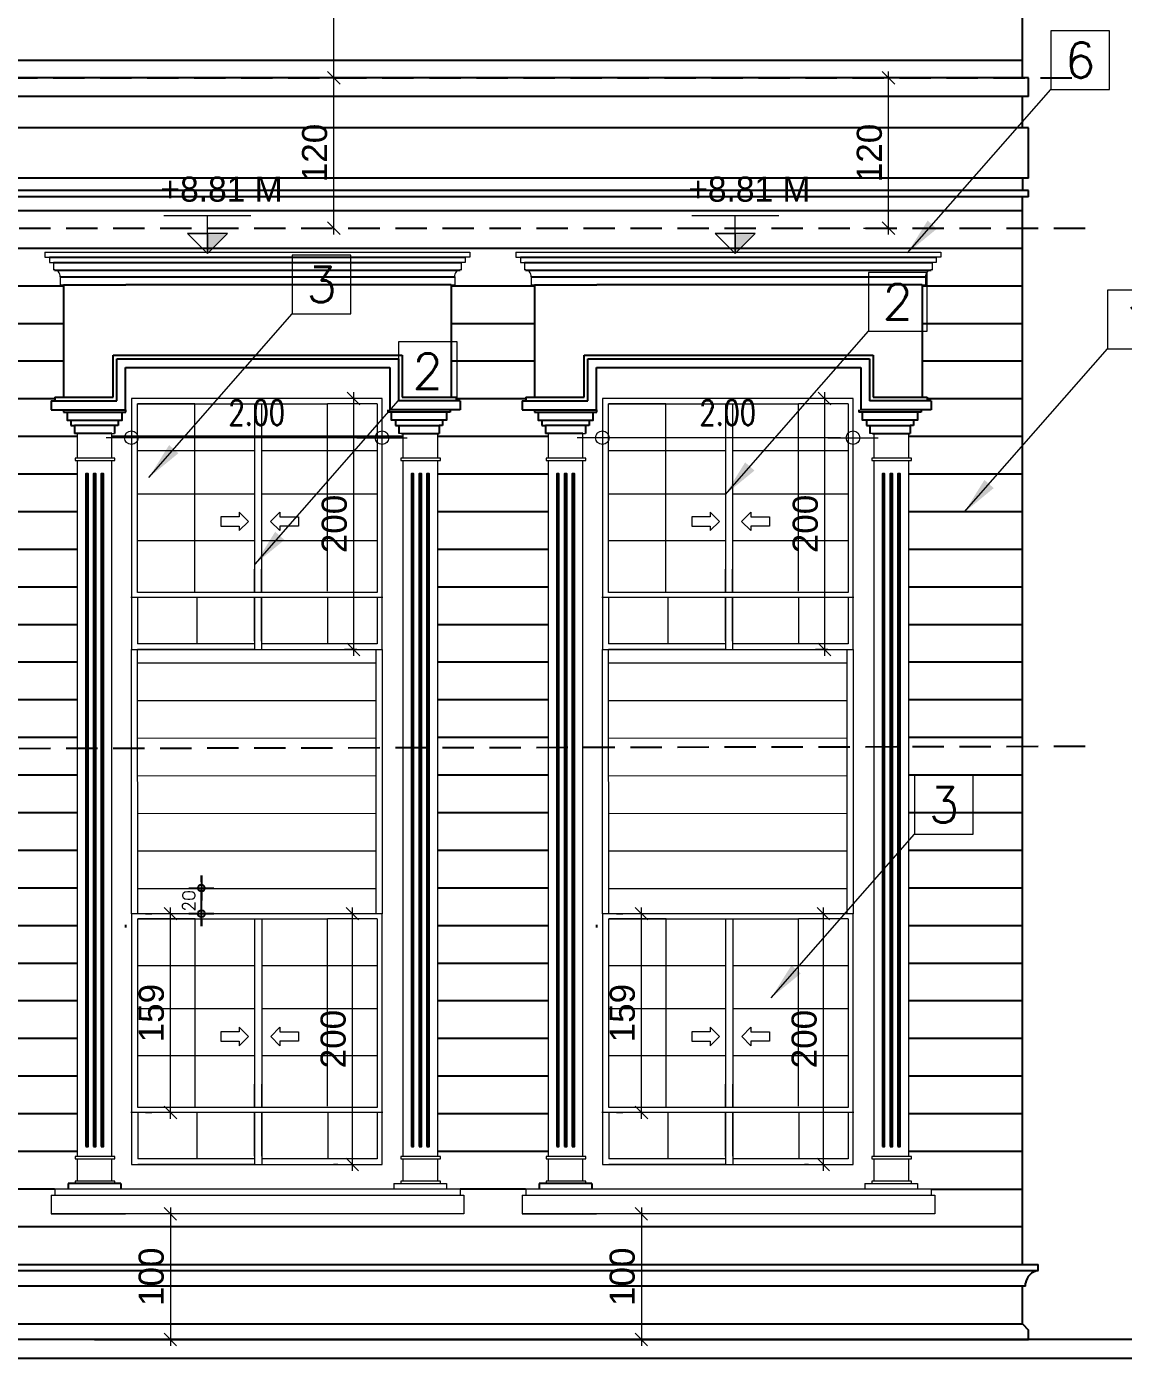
# Model space of a CAD drawing. Header units: millimetres. Extents: x -11627 to -10952, y 10244 to 10588.
# Drawn here: x -11096.63 to -11087.88, y 10409.95 to 10420.56 of the extents above; entities that cross this region are included whole.
import ezdxf
from ezdxf.enums import TextEntityAlignment as Align

# ---------------------------------------------------------------- set-up
doc = ezdxf.new("R2010")
doc.units = ezdxf.units.MM
doc.header["$PDMODE"] = 35
doc.linetypes.add('DOT', pattern=[0.25, 0, -0.25])
doc.linetypes.add('HIDDEN', pattern=[0.375, 0.25, -0.125])
doc.layers.get('0').update_dxf_attribs({"lineweight": 5})
doc.layers.get('DEFPOINTS').update_dxf_attribs({"lineweight": 5})
for name, color, linetype in [('A-ARROW', 1, 'Continuous'), ('A-ELEV 01', 7, 'Continuous'), ('A-ELEV FAR', 8, 'Continuous'), ('A-ELEV MOULDING', 15, 'Continuous'), ('A-ELEV WINDOW', 150, 'Continuous'), ('A-REFLECT UP', 8, 'HIDDEN'), ('A-ROAD', 43, 'Continuous'), ('A-ROOF 01', 36, 'Continuous'), ('elev - cornice', 46, 'Continuous'), ('INSERT TEXT', 1, 'Continuous')]:
    doc.layers.add(name, color=color, linetype=linetype)
for name, color, linetype, lineweight in [('A-GEN DIMS INTERNAL', 86, 'Continuous', 5), ('A-LEVEL TAG', 23, 'Continuous', 9), ('DIM IN', 191, 'Continuous', 5), ('ELEV-BLUE', 32, 'Continuous', 9), ('Notes', 32, 'Continuous', 5)]:
    doc.layers.add(name, color=color, linetype=linetype, lineweight=lineweight)
doc.styles.add('EUROROMAN', font='eur_____.pfb', dxfattribs={"width": 0.8, "height": 0.2})
doc.styles.add('Finish-Square', font='ROMANS.shx', dxfattribs={"height": 0.2})
doc.styles.add('GROUND FLOOR XREF - option 3$0$STYLE1', font='arial.ttf', dxfattribs={"height": 0.2})
doc.styles.add('SIMPLEX', font='romans.shx', dxfattribs={"width": 0.75})
doc.styles.add('T20-50', font='ROMANS.SHX', dxfattribs={"height": 0.1})
doc.dimstyles.new('D100', dxfattribs={"dimtxt": 0.2, "dimasz": 0.1, "dimexe": 0.18, "dimexo": 0.0625, "dimgap": 0.1, "dimtad": 1, "dimzin": 0, "dimdsep": 46, "dimtxsty": 'SIMPLEX', "dimblk": 'DOT1', "dimcen": 0.1, "dimse1": 1, "dimse2": 1, "dimclrd": 256, "dimclre": 256, "dimclrt": 256, "dimadec": 0, "dimazin": 0, "dimtfac": 5, "dimtix": 1, "dimtmove": 2, "dimatfit": 3, "dimfxl": 1, "dimtolj": 1, "dimtzin": 0, "dimlwd": -1, "dimlwe": -1, "dimarcsym": 0})
doc.dimstyles.new('D50', dxfattribs={"dimtxt": 0.1, "dimasz": 0.05, "dimexe": 0, "dimexo": 0, "dimgap": 0.05, "dimtad": 1, "dimdec": 0, "dimlfac": 100, "dimzin": 0, "dimdsep": 46, "dimtxsty": 'T20-50', "dimblk": 'DOT1', "dimcen": 0.05, "dimse1": 1, "dimse2": 1, "dimclrd": 256, "dimclre": 256, "dimclrt": 256, "dimadec": 0, "dimazin": 0, "dimtfac": 10, "dimtdec": 0, "dimtix": 1, "dimtmove": 2, "dimatfit": 3, "dimldrblk": 'DOT', "dimfxl": 1, "dimtolj": 1, "dimtzin": 0, "dimlwd": -1, "dimlwe": -1, "dimarcsym": 0})
doc.dimstyles.new('DIM 100', dxfattribs={"dimtxt": 0.2, "dimasz": 0.1, "dimexe": 0.15, "dimexo": 0.2, "dimgap": 0.05, "dimtad": 1, "dimdec": 0, "dimlfac": 100, "dimzin": 1, "dimdsep": 46, "dimtxsty": 'GROUND FLOOR XREF - option 3$0$STYLE1', "dimblk": 'OBLIQUE', "dimcen": 0.02, "dimdle": 0.05, "dimclrd": 256, "dimclre": 6, "dimclrt": 3, "dimadec": 1, "dimazin": 0, "dimtfac": 0.9, "dimtdec": 0, "dimtix": 1, "dimtofl": 0, "dimtmove": 2, "dimatfit": 3, "dimldrblk": 'ARCHTICK', "dimfxl": 1, "dimtolj": 1, "dimtzin": 12, "dimlwd": -1, "dimlwe": -1, "dimarcsym": 0})

# ---------------------------------------------------------------- blocks, each defined once
blk = doc.blocks.new('_Oblique')
at = {"color": 0, "linetype": 'ByBlock', "lineweight": -2}
blk.add_line((-0.5, -0.5), (0.5, 0.5), dxfattribs=at)
blk = doc.blocks.new('*D37')
at = {"layer": 'A-GEN DIMS INTERNAL', "color": 6, "linetype": 'DOT', "transparency": 16777216}
for p, q in [((-11094.381, 10420.156), (-11094.331, 10420.156)), ((-11094.381, 10418.956), (-11094.331, 10418.956))]:
    blk.add_line(p, q, dxfattribs=at)
at = {"layer": 'A-GEN DIMS INTERNAL', "transparency": 16777216}
blk.add_line((-11094.181, 10418.906), (-11094.181, 10420.206), dxfattribs=at)
at = {"layer": 'DEFPOINTS', "color": 0, "transparency": 16777216}
for p in [(-11094.181, 10420.156, 5.562), (-11094.181, 10420.156), (-11094.181, 10418.956, -5.562)]:
    blk.add_point(p, dxfattribs=at)
at = {"layer": 'A-GEN DIMS INTERNAL', "transparency": 16777216, "xscale": 0.1, "yscale": 0.1, "zscale": 0.1}
for p, rotation in [((-11094.181, 10420.156), 90), ((-11094.181, 10418.956), 270)]:
    blk.add_blockref('_Oblique', p, dxfattribs=dict(at, rotation=rotation))
at = {"layer": 'A-GEN DIMS INTERNAL', "color": 3, "transparency": 16777216, "insert": (-11094.333, 10419.556), "char_height": 0.2, "attachment_point": 5, "rotation": 90, "style": 'GROUND FLOOR XREF - option 3$0$STYLE1'}
blk.add_mtext('\\A1;120', dxfattribs=at)
blk = doc.blocks.new('_ArchTick')
at = {"color": 0, "linetype": 'ByBlock', "const_width": 0.15}
blk.add_lwpolyline([(-0.5, -0.5), (0.5, 0.5)], dxfattribs=at)
blk = doc.blocks.new('*D38')
at = {"layer": 'A-GEN DIMS INTERNAL', "transparency": 16777216}
blk.add_line((-11094.181, 10420.106), (-11094.181, 10422.706), dxfattribs=at)
at = {"layer": 'A-GEN DIMS INTERNAL', "color": 6, "linetype": 'DOT', "transparency": 16777216}
for p, q in [((-11094.381, 10422.656), (-11094.331, 10422.656)), ((-11093.981, 10420.156), (-11094.031, 10420.156))]:
    blk.add_line(p, q, dxfattribs=at)
at = {"layer": 'DEFPOINTS', "color": 0, "transparency": 16777216}
for p in [(-11094.181, 10422.656, 5.561), (-11094.181, 10422.656), (-11094.181, 10420.156, 5.562)]:
    blk.add_point(p, dxfattribs=at)
at = {"layer": 'A-GEN DIMS INTERNAL', "transparency": 16777216, "xscale": 0.1, "yscale": 0.1, "zscale": 0.1}
for p, rotation in [((-11094.181, 10422.656), 90), ((-11094.181, 10420.156), 270)]:
    blk.add_blockref('_Oblique', p, dxfattribs=dict(at, rotation=rotation))
at = {"layer": 'A-GEN DIMS INTERNAL', "color": 3, "transparency": 16777216, "insert": (-11094.333, 10421.406), "char_height": 0.2, "attachment_point": 5, "rotation": 90, "style": 'GROUND FLOOR XREF - option 3$0$STYLE1'}
blk.add_mtext('\\A1;250', dxfattribs=at)
blk = doc.blocks.new('*D40')
at = {"layer": 'A-GEN DIMS INTERNAL', "color": 6, "linetype": 'DOT', "transparency": 16777216}
for p, q in [((-11089.957, 10420.156), (-11089.907, 10420.156)), ((-11089.957, 10418.956), (-11089.907, 10418.956))]:
    blk.add_line(p, q, dxfattribs=at)
at = {"layer": 'A-GEN DIMS INTERNAL', "transparency": 16777216}
blk.add_line((-11089.757, 10418.906), (-11089.757, 10420.206), dxfattribs=at)
at = {"layer": 'DEFPOINTS', "color": 0, "transparency": 16777216}
for p in [(-11089.757, 10420.156, 5.562), (-11089.757, 10420.156), (-11089.757, 10418.956, -5.562)]:
    blk.add_point(p, dxfattribs=at)
at = {"layer": 'A-GEN DIMS INTERNAL', "transparency": 16777216, "xscale": 0.1, "yscale": 0.1, "zscale": 0.1}
for p, rotation in [((-11089.757, 10420.156), 90), ((-11089.757, 10418.956), 270)]:
    blk.add_blockref('_Oblique', p, dxfattribs=dict(at, rotation=rotation))
at = {"layer": 'A-GEN DIMS INTERNAL', "color": 3, "transparency": 16777216, "insert": (-11089.909, 10419.556), "char_height": 0.2, "attachment_point": 5, "rotation": 90, "style": 'GROUND FLOOR XREF - option 3$0$STYLE1'}
blk.add_mtext('\\A1;120', dxfattribs=at)
blk = doc.blocks.new('*D1256')
at = {"layer": 'A-GEN DIMS INTERNAL', "transparency": 16777216}
blk.add_line((-11215.965, 10332.428), (-11215.965, 10331.326), dxfattribs=at)
at = {"layer": 'A-GEN DIMS INTERNAL', "color": 6, "linetype": 'DOT', "transparency": 16777216}
for p, q in [((-11213.825, 10332.378), (-11216.115, 10332.378)), ((-11216.064, 10331.376), (-11216.115, 10331.376))]:
    blk.add_line(p, q, dxfattribs=at)
at = {"layer": 'DEFPOINTS', "color": 0, "transparency": 16777216}
for p in [(-11213.625, 10332.378, -0.071), (-11215.965, 10331.376), (-11215.864, 10331.376, 5.562)]:
    blk.add_point(p, dxfattribs=at)
at = {"layer": 'A-GEN DIMS INTERNAL', "transparency": 16777216, "xscale": 0.1, "yscale": 0.1, "zscale": 0.1}
for p, rotation in [((-11215.965, 10332.378), 90), ((-11215.965, 10331.376), 270)]:
    blk.add_blockref('_Oblique', p, dxfattribs=dict(at, rotation=rotation))
at = {"layer": 'A-GEN DIMS INTERNAL', "color": 3, "transparency": 16777216, "insert": (-11216.117, 10331.877), "char_height": 0.2, "attachment_point": 5, "rotation": 90, "style": 'GROUND FLOOR XREF - option 3$0$STYLE1'}
blk.add_mtext('\\A1;100', dxfattribs=at)
blk = doc.blocks.new('DOT1')
at = {"color": 0}
for p, q in [((0, -2), (0, 2)), ((-2, 0), (2, 0))]:
    blk.add_line(p, q, dxfattribs=at)
blk.add_circle((0, 0), 0.54, dxfattribs=at)
blk = doc.blocks.new('*D1252')
at = {"layer": 'DEFPOINTS', "color": 0, "transparency": 16777216}
for p in [(-11216.276, 10338.879, 5.556), (-11214.277, 10338.879, 5.556), (-11216.276, 10338.567)]:
    blk.add_point(p, dxfattribs=at)
at = {"layer": 'DIM IN', "transparency": 16777216}
blk.add_line((-11214.377, 10338.567), (-11216.176, 10338.567), dxfattribs=at)
at = {"layer": 'DIM IN', "transparency": 16777216, "xscale": 0.1, "yscale": 0.1, "zscale": 0.1, "rotation": 180}
blk.add_blockref('DOT1', (-11216.276, 10338.567), dxfattribs=at)
at = {"layer": 'DIM IN', "transparency": 16777216, "xscale": 0.1, "yscale": 0.1, "zscale": 0.1}
blk.add_blockref('DOT1', (-11214.277, 10338.567), dxfattribs=at)
at = {"layer": 'DIM IN', "transparency": 16777216, "insert": (-11215.276, 10338.767), "char_height": 0.2, "attachment_point": 5, "style": 'SIMPLEX'}
blk.add_mtext('\\A1;2.00', dxfattribs=at)
blk = doc.blocks.new('*D1253')
at = {"layer": 'A-GEN DIMS INTERNAL', "color": 6, "linetype": 'DOT', "transparency": 16777216}
for p, q in [((-11214.477, 10338.879), (-11214.655, 10338.879)), ((-11214.477, 10336.879), (-11214.655, 10336.879))]:
    blk.add_line(p, q, dxfattribs=at)
at = {"layer": 'A-GEN DIMS INTERNAL', "transparency": 16777216}
blk.add_line((-11214.505, 10338.929), (-11214.505, 10336.829), dxfattribs=at)
at = {"layer": 'DEFPOINTS', "color": 0, "transparency": 16777216}
for p in [(-11214.277, 10338.879, 5.556), (-11214.505, 10336.879), (-11214.277, 10336.879, 5.556)]:
    blk.add_point(p, dxfattribs=at)
at = {"layer": 'A-GEN DIMS INTERNAL', "transparency": 16777216, "xscale": 0.1, "yscale": 0.1, "zscale": 0.1}
for p, rotation in [((-11214.505, 10338.879), 90), ((-11214.505, 10336.879), 270)]:
    blk.add_blockref('_Oblique', p, dxfattribs=dict(at, rotation=rotation))
at = {"layer": 'A-GEN DIMS INTERNAL', "color": 3, "transparency": 16777216, "insert": (-11214.657, 10337.879), "char_height": 0.2, "attachment_point": 5, "rotation": 90, "style": 'GROUND FLOOR XREF - option 3$0$STYLE1'}
blk.add_mtext('\\A1;200', dxfattribs=at)
blk = doc.blocks.new('*D1254')
at = {"layer": 'A-GEN DIMS INTERNAL', "color": 6, "linetype": 'DOT', "transparency": 16777216}
for p, q in [((-11214.631, 10334.772), (-11214.664, 10334.772)), ((-11214.631, 10332.772), (-11214.664, 10332.772))]:
    blk.add_line(p, q, dxfattribs=at)
at = {"layer": 'A-GEN DIMS INTERNAL', "transparency": 16777216}
blk.add_line((-11214.514, 10332.722), (-11214.514, 10334.822), dxfattribs=at)
at = {"layer": 'DEFPOINTS', "color": 0, "transparency": 16777216}
for p in [(-11214.514, 10334.772), (-11214.431, 10334.772, -0.007), (-11214.431, 10332.772, -0.007)]:
    blk.add_point(p, dxfattribs=at)
at = {"layer": 'A-GEN DIMS INTERNAL', "transparency": 16777216, "xscale": 0.1, "yscale": 0.1, "zscale": 0.1}
for p, rotation in [((-11214.514, 10334.772), 90), ((-11214.514, 10332.772), 270)]:
    blk.add_blockref('_Oblique', p, dxfattribs=dict(at, rotation=rotation))
at = {"layer": 'A-GEN DIMS INTERNAL', "color": 3, "transparency": 16777216, "insert": (-11214.666, 10333.772), "char_height": 0.2, "attachment_point": 5, "rotation": 90, "style": 'GROUND FLOOR XREF - option 3$0$STYLE1'}
blk.add_mtext('\\A1;200', dxfattribs=at)
blk = doc.blocks.new('*D1255')
at = {"layer": 'A-GEN DIMS INTERNAL', "color": 6, "linetype": 'DOT', "transparency": 16777216}
for p, q in [((-11216.164, 10334.772), (-11216.114, 10334.772)), ((-11216.164, 10333.186), (-11216.114, 10333.186))]:
    blk.add_line(p, q, dxfattribs=at)
at = {"layer": 'A-GEN DIMS INTERNAL', "transparency": 16777216}
blk.add_line((-11215.964, 10333.136), (-11215.964, 10334.822), dxfattribs=at)
at = {"layer": 'DEFPOINTS', "color": 0, "transparency": 16777216}
for p in [(-11215.964, 10334.772, -0.007), (-11215.964, 10334.772), (-11215.964, 10333.186, -0.007)]:
    blk.add_point(p, dxfattribs=at)
at = {"layer": 'A-GEN DIMS INTERNAL', "transparency": 16777216, "xscale": 0.1, "yscale": 0.1, "zscale": 0.1}
for p, rotation in [((-11215.964, 10334.772), 90), ((-11215.964, 10333.186), 270)]:
    blk.add_blockref('_Oblique', p, dxfattribs=dict(at, rotation=rotation))
at = {"layer": 'A-GEN DIMS INTERNAL', "color": 3, "transparency": 16777216, "insert": (-11216.116, 10333.979), "char_height": 0.2, "attachment_point": 5, "rotation": 90, "style": 'GROUND FLOOR XREF - option 3$0$STYLE1'}
blk.add_mtext('\\A1;159', dxfattribs=at)
blk = doc.blocks.new('LVL')
for p, q in [((-0.627, 0.301), (0.066, 0.301)), ((-0.28, 0), (-0.28, 0.301)), ((-0.121, 0.159), (-0.44, 0.159)), ((-0.28, 0), (-0.44, 0.159)), ((-0.28, 0), (-0.121, 0.159))]:
    blk.add_line(p, q)
blk.add_lwpolyline([(-0.44, 0.159), (-0.28, 0.159), (-0.28, 0), (-0.44, 0.159)])
blk.add_solid([(-0.121, 0.159), (-0.28, 0.159), (-0.28, 0)])
blk = doc.blocks.new('Finish-Square')
at = {"color": 0}
blk.add_lwpolyline([(-0.15, -0.15), (0.15, -0.15), (0.15, 0.15), (-0.15, 0.15)], close=True, dxfattribs=at)
at = {"color": 0, "style": 'Finish-Square'}
blk.add_attdef('1', text='', height=0.18, dxfattribs=at).set_placement((0, 0), align=Align.MIDDLE_CENTER)
blk = doc.blocks.new('*D1251')
at = {"layer": 'DEFPOINTS', "color": 0, "transparency": 16777216}
for p in [(-11095.237, 10413.695), (-11095.222, 10413.695, 0.006), (-11095.222, 10413.491, -0.001)]:
    blk.add_point(p, dxfattribs=at)
at = {"layer": 'INSERT TEXT', "transparency": 16777216}
for p, q in [((-11095.237, 10413.745), (-11095.237, 10413.795)), ((-11095.237, 10413.491), (-11095.237, 10413.695)), ((-11095.237, 10413.441), (-11095.237, 10413.391))]:
    blk.add_line(p, q, dxfattribs=at)
at = {"layer": 'INSERT TEXT', "transparency": 16777216, "xscale": 0.05, "yscale": 0.05, "zscale": 0.05}
for p, rotation in [((-11095.237, 10413.695), 270), ((-11095.237, 10413.491), 90)]:
    blk.add_blockref('DOT1', p, dxfattribs=dict(at, rotation=rotation))
at = {"layer": 'INSERT TEXT', "transparency": 16777216, "insert": (-11095.337, 10413.593), "char_height": 0.1, "attachment_point": 5, "rotation": 90, "style": 'T20-50'}
blk.add_mtext('\\A1;20', dxfattribs=at)
blk = doc.blocks.new('_Dot')
at = {"color": 0, "lineweight": -2}
blk.add_line((-0.5, 0), (-1, 0), dxfattribs=at)
at = {"color": 0, "const_width": 0.5}
blk.add_lwpolyline([(-0.25, 0, 1), (0.25, 0, 1)], format="xyb", close=True, dxfattribs=at)
blk = doc.blocks.new('STONE')
at = {"layer": 'INSERT TEXT', "color": 9}
for p, q in [((-7.647, 7.5), (-8.479, 7.5)), ((-3.891, 7.5), (-4.554, 7.5)), ((0, 7.5), (-0.798, 7.5)), ((-7.647, 7.2), (-8.479, 7.2)), ((-3.891, 7.2), (-4.554, 7.2)), ((0, 7.2), (-0.798, 7.2)), ((-7.647, 6.9), (-8.479, 6.9)), ((-3.891, 6.9), (-4.554, 6.9)), ((0, 6.9), (-0.798, 6.9)), ((-7.717, 6.6), (-8.479, 6.6)), ((-3.961, 6.6), (-4.516, 6.6)), ((0, 6.6), (-0.76, 6.6)), ((-7.538, 6.3), (-8.479, 6.3)), ((-3.782, 6.3), (-4.663, 6.3)), ((0, 6.3), (-0.907, 6.3)), ((-7.538, 6), (-8.479, 6)), ((-3.782, 6), (-4.663, 6)), ((0, 6), (-0.907, 6)), ((-7.538, 5.7), (-8.479, 5.7)), ((-3.782, 5.7), (-4.663, 5.7)), ((0, 5.7), (-0.907, 5.7)), ((-7.538, 5.4), (-8.479, 5.4)), ((-3.782, 5.4), (-4.663, 5.4)), ((0, 5.4), (-0.907, 5.4)), ((-7.538, 5.1), (-8.479, 5.1)), ((-3.782, 5.1), (-4.663, 5.1)), ((0, 5.1), (-0.907, 5.1)), ((-7.538, 4.8), (-8.479, 4.8)), ((-3.782, 4.8), (-4.663, 4.8)), ((0, 4.8), (-0.907, 4.8)), ((-7.538, 4.5), (-8.479, 4.5)), ((-3.782, 4.5), (-4.663, 4.5)), ((0, 4.5), (-0.907, 4.5)), ((-7.538, 4.2), (-8.479, 4.2)), ((-3.782, 4.2), (-4.663, 4.2)), ((0, 4.2), (-0.907, 4.2)), ((-7.538, 3.9), (-8.479, 3.9)), ((-3.782, 3.9), (-4.663, 3.9)), ((0, 3.9), (-0.907, 3.9)), ((-7.538, 3.6), (-8.479, 3.6)), ((-3.782, 3.6), (-4.663, 3.6)), ((0, 3.6), (-0.907, 3.6)), ((-7.538, 3.3), (-8.479, 3.3)), ((-3.782, 3.3), (-4.663, 3.3)), ((0, 3.3), (-0.907, 3.3)), ((-7.538, 3), (-8.479, 3)), ((-3.782, 3), (-4.663, 3)), ((0, 3), (-0.907, 3)), ((-7.538, 2.7), (-8.479, 2.7)), ((-3.782, 2.7), (-4.663, 2.7)), ((0, 2.7), (-0.907, 2.7)), ((-7.538, 2.4), (-8.479, 2.4)), ((-3.782, 2.4), (-4.663, 2.4)), ((0, 2.4), (-0.907, 2.4)), ((-7.538, 2.1), (-8.479, 2.1)), ((-3.782, 2.1), (-4.663, 2.1)), ((0, 2.1), (-0.907, 2.1)), ((-7.538, 1.8), (-8.479, 1.8)), ((-3.782, 1.8), (-4.663, 1.8)), ((0, 1.8), (-0.907, 1.8)), ((-7.538, 1.5), (-8.479, 1.5)), ((-3.782, 1.5), (-4.663, 1.5)), ((0, 1.5), (-0.907, 1.5)), ((-7.538, 1.2), (-8.479, 1.2)), ((-3.782, 1.2), (-4.663, 1.2)), ((0, 1.2), (-0.907, 1.2)), ((-7.538, 0.9), (-8.479, 0.9)), ((-3.782, 0.9), (-4.663, 0.9)), ((0, 0.9), (-0.907, 0.9)), ((-7.538, 0.6), (-8.479, 0.6)), ((-3.782, 0.6), (-4.663, 0.6)), ((0, 0.6), (-0.907, 0.6)), ((-7.717, 0.3), (-8.479, 0.3)), ((-3.961, 0.3), (-4.484, 0.3)), ((-0.728, 0.3, 0.001), (0, 0.3, 0)), ((0, 0), (-8.479, 0))]:
    blk.add_line(p, q, dxfattribs=at)
blk = doc.blocks.new('3')
at = {"layer": 'INSERT TEXT', "color": 9}
blk.add_line((-11097.009, 10420.296, 0), (-11088.69, 10420.296, 0), dxfattribs=at)
blk = doc.blocks.new('tgtgtgtggg')
at = {"color": 9}
for p, q in [((-11216.225, 10336.772, -0.007), (-11214.327, 10336.773, -0.007)), ((-11216.225, 10336.472, -0.007), (-11214.327, 10336.473, -0.007)), ((-11216.225, 10336.172, -0.007), (-11214.327, 10336.173, -0.007)), ((-11216.225, 10335.872, -0.007), (-11214.326, 10335.873, -0.007)), ((-11216.225, 10335.572, -0.007), (-11214.326, 10335.573, -0.007)), ((-11216.225, 10335.272, -0.007), (-11214.326, 10335.273, -0.007)), ((-11216.225, 10334.972, -0.007), (-11214.326, 10334.973, -0.007))]:
    blk.add_line(p, q, dxfattribs=at)
at = {"layer": 'A-ARROW', "lineweight": 15}
for points, elevation in [([(-11215.416, 10337.826), (-11215.342, 10337.9), (-11215.416, 10337.974), (-11215.416, 10337.937), (-11215.564, 10337.937), (-11215.564, 10337.863), (-11215.416, 10337.863)], 5.549), ([(-11215.092, 10337.826), (-11215.166, 10337.9), (-11215.092, 10337.974), (-11215.092, 10337.937), (-11214.943, 10337.937), (-11214.943, 10337.863), (-11215.092, 10337.863)], 5.549), ([(-11215.416, 10333.719), (-11215.341, 10333.793), (-11215.416, 10333.867), (-11215.416, 10333.83), (-11215.564, 10333.83), (-11215.564, 10333.756), (-11215.416, 10333.756)], -0.013), ([(-11215.091, 10333.719), (-11215.165, 10333.793), (-11215.091, 10333.867), (-11215.091, 10333.83), (-11214.943, 10333.83), (-11214.943, 10333.756), (-11215.091, 10333.756)], -0.013)]:
    blk.add_lwpolyline(points, close=True, dxfattribs=dict(at, elevation=elevation))
at = {"layer": 'A-ELEV MOULDING'}
for p, q in [((-11216.817, 10339.787, 1.37), (-11216.817, 10338.89, 5.14)), ((-11213.725, 10339.787, -0.006), (-11213.725, 10338.89, 5.003)), ((-11216.422, 10338.89, 5.556), (-11216.422, 10339.226, 5.556)), ((-11216.422, 10339.226, 5.556), (-11214.116, 10339.226, 5.556)), ((-11214.116, 10339.226, 5.556), (-11214.116, 10338.89, 5.556)), ((-11216.392, 10339.196, 5.556), (-11214.146, 10339.196, 5.556)), ((-11216.392, 10338.86, 5.556), (-11216.392, 10339.196, 5.556)), ((-11216.322, 10338.79, 5.556), (-11216.322, 10339.126, 5.556)), ((-11216.322, 10339.126, 5.556), (-11214.216, 10339.126, 5.556)), ((-11214.216, 10339.126, 5.556), (-11214.216, 10338.79, 5.556)), ((-11214.146, 10339.196, 5.556), (-11214.146, 10338.86, 5.556)), ((-11216.887, 10338.89, 5.14), (-11216.887, 10338.86, 5.243)), ((-11216.887, 10338.89, 5.556), (-11216.422, 10338.89, 5.556)), ((-11214.116, 10338.89, 5.556), (-11213.686, 10338.89, 5.556)), ((-11213.686, 10338.89, 5.003), (-11213.686, 10338.86, 5.14)), ((-11216.917, 10338.86, 5.243), (-11216.917, 10338.79, 5.484)), ((-11216.917, 10338.86, 5.556), (-11216.392, 10338.86, 5.556)), ((-11216.917, 10338.79, 5.556), (-11216.322, 10338.79, 5.556)), ((-11216.817, 10338.79, 5.484), (-11216.817, 10338.77, 5.556)), ((-11216.817, 10338.79, 5.556), (-11216.817, 10338.77, 5.556)), ((-11216.322, 10338.79, 5.556), (-11216.322, 10338.77, 5.556)), ((-11214.23, 10338.79, 5.556), (-11214.23, 10338.77, 5.556)), ((-11213.655, 10338.79, 5.556), (-11214.22, 10338.79, 5.556)), ((-11213.655, 10338.86, 5.556), (-11214.146, 10338.86, 5.556)), ((-11213.735, 10338.79, 5.484), (-11213.735, 10338.77, 5.556)), ((-11213.735, 10338.79, 5.556), (-11213.735, 10338.77, 5.556)), ((-11213.655, 10338.86, 5.14), (-11213.655, 10338.79, 5.46)), ((-11216.758, 10338.707, 5.556), (-11216.758, 10338.664, 5.556)), ((-11216.382, 10338.707, 5.556), (-11216.382, 10338.664, 5.556)), ((-11214.17, 10338.707, 5.556), (-11214.17, 10338.664, 5.556)), ((-11213.795, 10338.707, 5.556), (-11213.795, 10338.664, 5.556)), ((-11216.382, 10338.664, 5.556), (-11216.73, 10338.664, 5.556)), ((-11216.41, 10338.664, 5.556), (-11216.41, 10338.601, 5.556)), ((-11214.17, 10338.664, 5.556), (-11213.822, 10338.664, 5.556)), ((-11214.143, 10338.664, 5.556), (-11214.143, 10338.601, 5.556)), ((-11216.322, 10334.684, -0.007), (-11216.322, 10334.663, -0.007)), ((-11216.78, 10332.621, -0.006), (-11216.78, 10332.578, -0.006)), ((-11216.36, 10332.621, -0.006), (-11216.36, 10332.578, -0.006))]:
    blk.add_line(p, q, dxfattribs=at)
for points, elevation in [([(-11216.817, 10339.787), (-11216.321, 10339.787)], -0.006), ([(-11213.725, 10339.787), (-11216.321, 10339.787)], -0.006), ([(-11216.817, 10338.77), (-11216.321, 10338.77)], 5.556), ([(-11216.789, 10338.77), (-11216.789, 10338.707), (-11216.35, 10338.707), (-11216.35, 10338.77)], 5.556), ([(-11216.768, 10338.707), (-11216.371, 10338.707)], 5.556), ([(-11213.735, 10338.77), (-11214.231, 10338.77)], 5.556), ([(-11213.763, 10338.77), (-11213.763, 10338.707), (-11214.202, 10338.707), (-11214.202, 10338.77)], 5.556), ([(-11213.784, 10338.707), (-11214.181, 10338.707)], 5.556), ([(-11216.758, 10338.664), (-11216.73, 10338.664), (-11216.73, 10338.601)], 5.556), ([(-11216.431, 10338.601), (-11216.73, 10338.601)], 5.556), ([(-11214.122, 10338.601), (-11213.822, 10338.601)], 5.556), ([(-11213.795, 10338.664), (-11213.822, 10338.664), (-11213.822, 10338.601)], 5.556), ([(-11216.36, 10332.621), (-11216.78, 10332.621)], -0.006)]:
    blk.add_lwpolyline(points, dxfattribs=dict(at, elevation=elevation))
at = {"layer": 'A-ELEV MOULDING', "elevation": -0.006}
for points in [[(-11216.64, 10332.915), (-11216.622, 10332.915), (-11216.622, 10338.279), (-11216.64, 10338.279)], [(-11216.579, 10332.915), (-11216.56, 10332.915), (-11216.56, 10338.279), (-11216.579, 10338.279)], [(-11216.516, 10332.915), (-11216.498, 10332.915), (-11216.498, 10338.279), (-11216.516, 10338.279)], [(-11214.043, 10332.915), (-11214.025, 10332.915), (-11214.025, 10338.279), (-11214.043, 10338.279)], [(-11213.981, 10332.915), (-11213.963, 10332.915), (-11213.963, 10338.279), (-11213.981, 10338.279)], [(-11213.919, 10332.915), (-11213.901, 10332.915), (-11213.901, 10338.279), (-11213.919, 10338.279)]]:
    blk.add_lwpolyline(points, close=True, dxfattribs=at)
at = {"layer": 'A-ELEV WINDOW', "lineweight": 15}
for p, q in [((-11215.769, 10338.837, 5.556), (-11216.226, 10338.837, 5.556)), ((-11215.769, 10337.333, 5.556), (-11215.769, 10338.837, 5.556)), ((-11215.293, 10338.837, 5.556), (-11215.293, 10337.333, 5.556)), ((-11215.293, 10338.837, 5.556), (-11214.712, 10338.837, 5.556)), ((-11215.238, 10338.837, 5.556), (-11215.238, 10337.333, 5.556)), ((-11214.317, 10338.837, 5.556), (-11214.712, 10338.837, 5.556)), ((-11214.712, 10337.343, 5.556), (-11214.712, 10338.837, 5.556)), ((-11215.293, 10338.463, 5.556), (-11216.226, 10338.463, 5.556)), ((-11214.317, 10338.463, 5.556), (-11215.238, 10338.463, 5.556)), ((-11215.293, 10338.118, 5.556), (-11216.226, 10338.118, 5.556)), ((-11214.317, 10338.118, 5.556), (-11215.238, 10338.118, 5.556)), ((-11215.293, 10337.746, 5.556), (-11216.226, 10337.746, 5.556)), ((-11214.317, 10337.746, 5.556), (-11215.238, 10337.746, 5.556)), ((-11214.271, 10337.293, 5.556), (-11216.281, 10337.293, 5.556)), ((-11215.752, 10336.924, 5.556), (-11215.752, 10337.293, 5.556)), ((-11215.293, 10337.293, 5.556), (-11215.293, 10336.879, 5.556)), ((-11215.238, 10337.293, 5.556), (-11215.238, 10336.879, 5.556)), ((-11214.709, 10336.924, 5.556), (-11214.709, 10337.293, 5.556)), ((-11216.275, 10334.772, -0.007), (-11216.276, 10336.879, 5.556)), ((-11215.293, 10336.924, 5.556), (-11216.226, 10336.924, 5.556)), ((-11215.293, 10336.924, 5.556), (-11216.226, 10336.924, 5.556)), ((-11215.293, 10336.879, 5.556), (-11216.226, 10336.879, 5.556)), ((-11216.225, 10334.772, -0.007), (-11216.226, 10336.879, 5.556)), ((-11214.317, 10336.924, 5.556), (-11215.238, 10336.924, 5.556)), ((-11214.327, 10336.879), (-11214.326, 10334.772, -0.007)), ((-11214.277, 10336.879), (-11214.276, 10334.772, -0.007)), ((-11215.768, 10334.73, -0.007), (-11216.225, 10334.73, -0.007)), ((-11215.768, 10333.226, -0.007), (-11215.768, 10334.73, -0.007)), ((-11215.293, 10334.73, -0.007), (-11215.293, 10333.226, -0.007)), ((-11215.293, 10334.73, -0.007), (-11214.711, 10334.73, -0.007)), ((-11215.237, 10334.73, -0.007), (-11215.237, 10333.226, -0.007)), ((-11214.316, 10334.73, -0.007), (-11214.711, 10334.73, -0.007)), ((-11214.711, 10333.236, -0.007), (-11214.711, 10334.73, -0.007)), ((-11215.293, 10334.356, -0.007), (-11216.225, 10334.356, -0.007)), ((-11214.316, 10334.356, -0.007), (-11215.237, 10334.356, -0.007)), ((-11215.293, 10334.012, -0.007), (-11216.225, 10334.012, -0.007)), ((-11214.316, 10334.012, -0.007), (-11215.237, 10334.012, -0.007)), ((-11215.293, 10333.639, -0.007), (-11216.225, 10333.639, -0.007)), ((-11214.316, 10333.639, -0.007), (-11215.237, 10333.639, -0.007)), ((-11214.27, 10333.186, -0.007), (-11216.28, 10333.186, -0.007)), ((-11215.752, 10332.817, -0.007), (-11215.752, 10333.186, -0.007)), ((-11215.293, 10333.186, -0.007), (-11215.293, 10332.772, -0.007)), ((-11215.237, 10333.186, -0.007), (-11215.237, 10332.772, -0.007)), ((-11214.708, 10332.817, -0.007), (-11214.708, 10333.186, -0.007)), ((-11215.293, 10332.817, -0.007), (-11216.225, 10332.817, -0.007)), ((-11215.293, 10332.817, -0.007), (-11216.225, 10332.817, -0.007)), ((-11215.293, 10332.772, -0.007), (-11216.225, 10332.772, -0.007)), ((-11214.316, 10332.817, -0.007), (-11215.237, 10332.817, -0.007))]:
    blk.add_line(p, q, dxfattribs=at)
for points, elevation in [([(-11216.276, 10338.879), (-11216.276, 10336.879), (-11214.277, 10336.879), (-11214.277, 10338.879)], 5.556), ([(-11216.275, 10334.772), (-11216.275, 10332.772), (-11214.276, 10332.772), (-11214.276, 10334.772)], -0.007)]:
    blk.add_lwpolyline(points, close=True, dxfattribs=dict(at, elevation=elevation))
for points, elevation in [([(-11214.317, 10338.837), (-11214.317, 10337.333), (-11216.226, 10337.333), (-11216.226, 10338.837), (-11215.293, 10338.837)], 5.556), ([(-11215.293, 10337.333), (-11215.293, 10337.519)], 5.556), ([(-11215.238, 10337.333), (-11215.238, 10337.519)], 5.556), ([(-11216.226, 10337.293), (-11216.226, 10336.924)], 5.556), ([(-11215.293, 10336.945), (-11215.293, 10337.293)], 5.556), ([(-11215.238, 10336.946), (-11215.238, 10337.293)], 5.556), ([(-11214.317, 10337.293), (-11214.317, 10336.924)], 5.556), ([(-11214.316, 10334.73), (-11214.316, 10333.226), (-11216.225, 10333.226), (-11216.225, 10334.73), (-11215.293, 10334.73)], -0.007), ([(-11215.293, 10333.226), (-11215.293, 10333.412)], -0.007), ([(-11215.237, 10333.226), (-11215.237, 10333.412)], -0.007), ([(-11216.225, 10333.186), (-11216.225, 10332.817)], -0.007), ([(-11215.293, 10332.838), (-11215.293, 10333.186)], -0.007), ([(-11215.237, 10332.839), (-11215.237, 10333.186)], -0.007), ([(-11214.316, 10333.186), (-11214.316, 10332.817)], -0.007)]:
    blk.add_lwpolyline(points, dxfattribs=dict(at, elevation=elevation))
at = {"layer": 'A-ROOF 01'}
for p, q in [((-11216.929, 10340.006, -0.006), (-11213.614, 10340.006, -0.006)), ((-11216.897, 10339.963, -0.006), (-11213.646, 10339.963, -0.006)), ((-11216.888, 10339.904, -0.006), (-11213.654, 10339.904, -0.006)), ((-11216.844, 10339.85, -0.006), (-11213.698, 10339.85, -0.006))]:
    blk.add_line(p, q, dxfattribs=at)
at = {"layer": 'DIM IN'}
for p, q in [((-11216.431, 10338.601, 5.556), (-11216.41, 10338.601, 5.556)), ((-11214.122, 10338.601, 5.556), (-11214.143, 10338.601, 5.556))]:
    blk.add_line(p, q, dxfattribs=at)
at = {"layer": 'ELEV-BLUE'}
for p, q in [((-11216.967, 10340.047, -0.006), (-11213.576, 10340.047, -0.006)), ((-11216.967, 10340.047, -0.006), (-11216.967, 10340.006, -0.006)), ((-11213.576, 10340.047, -0.006), (-11213.576, 10340.006, -0.006)), ((-11216.967, 10340.006, -0.006), (-11216.929, 10340.006, -0.006)), ((-11216.929, 10340.006, -0.006), (-11216.929, 10339.963, -0.006)), ((-11216.929, 10339.963, -0.006), (-11216.897, 10339.963, -0.006)), ((-11216.897, 10339.963, -0.006), (-11216.897, 10339.904, -0.006)), ((-11213.614, 10339.963, -0.006), (-11213.646, 10339.963, -0.006)), ((-11213.646, 10339.963, -0.006), (-11213.646, 10339.904, -0.006)), ((-11213.576, 10340.006, -0.006), (-11213.614, 10340.006, -0.006)), ((-11213.614, 10340.006, -0.006), (-11213.614, 10339.963, -0.006)), ((-11216.844, 10339.85, -0.006), (-11216.844, 10339.787, -0.006)), ((-11213.698, 10339.85, -0.006), (-11213.698, 10339.787, -0.006)), ((-11216.844, 10339.787, -0.006), (-11213.698, 10339.787, -0.006)), ((-11214.183, 10332.621, -0.006), (-11214.183, 10332.578, -0.006)), ((-11213.762, 10332.621, -0.006), (-11213.762, 10332.578, -0.006)), ((-11216.917, 10332.528, 0.097), (-11216.917, 10332.378, 0.337)), ((-11216.917, 10332.528, -0.006), (-11213.625, 10332.528, -0.006)), ((-11216.887, 10332.578, -0.006), (-11216.887, 10332.528, 0.097)), ((-11216.887, 10332.578, -0.006), (-11213.655, 10332.578, -0.006)), ((-11213.655, 10332.578, -0.422), (-11213.655, 10332.528, -0.319)), ((-11213.625, 10332.528, -0.319), (-11213.625, 10332.378, -0.078)), ((-11216.917, 10332.378, 0.409), (-11216.322, 10332.378, 0.409)), ((-11213.625, 10332.378, -0.078), (-11216.917, 10332.378, -0.006))]:
    blk.add_line(p, q, dxfattribs=at)
for points, elevation in [([(-11216.431, 10338.405), (-11216.431, 10338.601), (-11216.709, 10338.601), (-11216.709, 10338.405)], 5.556), ([(-11213.833, 10338.405), (-11213.833, 10338.601), (-11214.112, 10338.601), (-11214.112, 10338.405)], 5.556), ([(-11216.709, 10338.386), (-11216.709, 10332.835)], 5.556), ([(-11216.431, 10332.835), (-11216.431, 10338.386)], 5.556), ([(-11214.112, 10338.386), (-11214.112, 10332.835)], 5.556), ([(-11213.833, 10332.835), (-11213.833, 10338.386)], 5.556), ([(-11216.709, 10332.816), (-11216.709, 10332.64)], 5.556), ([(-11216.431, 10332.64), (-11216.431, 10332.816)], 5.556), ([(-11214.112, 10332.816), (-11214.112, 10332.64)], 5.556), ([(-11213.833, 10332.64), (-11213.833, 10332.816)], 5.556), ([(-11216.709, 10332.621), (-11216.431, 10332.621)], 5.556), ([(-11214.183, 10332.621), (-11213.762, 10332.621)], -0.006), ([(-11214.112, 10332.621), (-11213.833, 10332.621)], 5.556)]:
    blk.add_lwpolyline(points, dxfattribs=dict(at, elevation=elevation))
for points in [[(-11216.409, 10338.405), (-11216.725, 10338.405), (-11216.725, 10338.386), (-11216.409, 10338.386)], [(-11213.811, 10338.405), (-11214.128, 10338.405), (-11214.128, 10338.386), (-11213.811, 10338.386)], [(-11216.409, 10332.835), (-11216.725, 10332.835), (-11216.725, 10332.816), (-11216.409, 10332.816)], [(-11213.811, 10332.835), (-11214.128, 10332.835), (-11214.128, 10332.816), (-11213.811, 10332.816)]]:
    blk.add_lwpolyline(points, close=True, dxfattribs=at)
at = {"layer": 'ELEV-BLUE', "elevation": -0.006}
for points in [[(-11216.409, 10332.64), (-11216.725, 10332.64), (-11216.725, 10332.621), (-11216.409, 10332.621)], [(-11213.811, 10332.64), (-11214.128, 10332.64), (-11214.128, 10332.621), (-11213.811, 10332.621)]]:
    blk.add_lwpolyline(points, close=True, dxfattribs=at)
at = {"layer": 'ELEV-BLUE'}
for centre, start, end in [((-11216.893, 10339.856, -0.006), 353.4775, 94.8836), ((-11213.65, 10339.856, -0.006), 85.1164, 186.5225)]:
    blk.add_arc(centre, 0.0488, start, end, dxfattribs=at)
at = {"layer": 'A-GEN DIMS INTERNAL'}
for base, p1, p2, picture, middle in [((-11214.505, 10336.879), (-11214.277, 10338.879, 5.556), (-11214.277, 10336.879, 5.556), '*D1253', (-11214.657, 10337.879)), ((-11215.964, 10334.772), (-11215.964, 10333.186, -0.007), (-11215.964, 10334.772, -0.007), '*D1255', (-11216.116, 10333.979)), ((-11214.514, 10334.772), (-11214.431, 10332.772, -0.007), (-11214.431, 10334.772, -0.007), '*D1254', (-11214.666, 10333.772)), ((-11215.965, 10331.376, -0.007), (-11213.625, 10332.378, -0.078), (-11215.864, 10331.376, 5.555), '*D1256', (-11216.117, 10331.877, -0.007))]:
    dim = blk.add_linear_dim(base=base, p1=p1, p2=p2, angle=90, dimstyle='DIM 100', dxfattribs=at)
    dim.commit()
    dim.dimension.update_dxf_attribs({"geometry": picture, "text_midpoint": middle})
at = {"layer": 'DIM IN'}
dim = blk.add_linear_dim(base=(-11216.276, 10338.567), p1=(-11214.277, 10338.879, 5.556), p2=(-11216.276, 10338.879, 5.556), dimstyle='D100', dxfattribs=at)
dim.commit()
dim.dimension.update_dxf_attribs({"geometry": '*D1252', "text_midpoint": (-11215.276, 10338.767)})

msp = doc.modelspace()

# ---------------------------------------------------------------- linework, layer by layer
at = {"layer": 'A-ELEV 01'}
for p, q in [((-11088.64, 10420.156, 0), (-11097.169, 10420.156, 0.003)), ((-11088.64, 10420.006), (-11088.64, 10420.156)), ((-11088.64, 10420.006, 0), (-11097.169, 10420.006, 0.006)), ((-11088.69, 10419.756), (-11088.69, 10420.006)), ((-11088.64, 10419.756, 0), (-11097.142, 10419.756, 0.006)), ((-11088.64, 10419.356), (-11088.64, 10419.756)), ((-11088.64, 10419.356, -0.003), (-11097.169, 10419.356, 0.003)), ((-11088.69, 10419.356, -0.006), (-11088.69, 10419.256, -0.006)), ((-11088.64, 10419.256, -0.003), (-11097.169, 10419.256, 0.003)), ((-11088.64, 10419.206, -0.003), (-11097.169, 10419.206, 0.003)), ((-11088.69, 10410.695, 0.006), (-11088.69, 10419.206)), ((-11088.64, 10419.206), (-11088.64, 10419.256))]:
    msp.add_line(p, q, dxfattribs=at)
at = {"layer": 'A-ELEV FAR'}
msp.add_line((-11088.69, 10420.156, 0.001), (-11088.69, 10422.656, 0.001), dxfattribs=at)
at = {"layer": 'A-ELEV MOULDING'}
msp.add_line((-11077.705, 10410.095, 0.006), (-11123.305, 10410.095, 0.006), dxfattribs=at)
at = {"layer": 'A-REFLECT UP'}
for p, q in [((-11097.169, 10420.156), (-11088.19, 10420.156)), ((-11113.19, 10418.956), (-11088.19, 10418.956)), ((-11113.19, 10414.776), (-11088.19, 10414.826))]:
    msp.add_line(p, q, dxfattribs=at)
at = {"layer": 'A-ROAD'}
msp.add_line((-11077.705, 10409.945, 0.006), (-11123.305, 10409.945, 0.006), dxfattribs=at)
at = {"layer": 'DIM IN'}
msp.add_line((-11088.69, 10410.221), (-11088.69, 10410.52, 0.006), dxfattribs=at)
at = {"layer": 'elev - cornice', "ltscale": 2}
for p, q in [((-11097.169, 10410.695, 0.006), (-11088.565, 10410.695, 0.006)), ((-11088.565, 10410.645, 0.006), (-11088.565, 10410.695, 0.006)), ((-11097.169, 10410.645, 0.006), (-11088.565, 10410.645, 0.006)), ((-11088.665, 10410.52, 0.006), (-11097.169, 10410.52, 0.006)), ((-11088.69, 10410.221), (-11088.69, 10410.52, 0.006)), ((-11088.665, 10410.52, 0.006), (-11088.665, 10410.545, 0.006)), ((-11097.169, 10410.221), (-11088.69, 10410.221)), ((-11088.69, 10410.221), (-11088.64, 10410.171)), ((-11088.64, 10410.096), (-11088.64, 10410.171)), ((-11096.09, 10410.096), (-11088.64, 10410.096))]:
    msp.add_line(p, q, dxfattribs=at)
msp.add_arc((-11088.542, 10410.523, 0.006), 0.125, 100.4969, 169.5031, dxfattribs=at)
at = {"layer": 'INSERT TEXT', "color": 9}
for p, q in [((-11088.69, 10419.095, 0.006), (-11097.169, 10419.095, 0.006)), ((-11088.69, 10418.795, 0.006), (-11097.169, 10418.795, 0.006)), ((-11093.631, 10417.295, 0.006), (-11095.95, 10417.295, 0.006))]:
    msp.add_line(p, q, dxfattribs=at)

# ---------------------------------------------------------------- block references
at = {"layer": 'A-LEVEL TAG'}
for p in [(-11094.908, 10418.756, 0.001), (-11090.699, 10418.756, 0.001)]:
    msp.add_blockref('LVL', p, dxfattribs=at)
at = {"layer": 'DIM IN'}
for p in [(120.481, 78.719, 0.006), (124.237, 78.719, -5.556)]:
    msp.add_blockref('tgtgtgtggg', p, dxfattribs=at)
at = {"layer": 'INSERT TEXT', "color": 242, "true_color": 0xcd2027}
for name, p in [('3', (0, 0)), ('STONE', (-11088.69, 10410.995, 0.006))]:
    msp.add_blockref(name, p, dxfattribs=at)
at = {"layer": 'Notes', "xscale": 1.559999999999999, "yscale": 1.559999999999999, "zscale": 1.559999999999999}
for p, values in [((-11088.229, 10420.297), {'1': '6'}), ((-11094.278, 10418.507, 0.006), {'1': '3'}), ((-11089.684, 10418.369), {'1': '2'}), ((-11087.776, 10418.229, 0.001), {'1': '1'}), ((-11093.432, 10417.816, 5.562), {'1': '2'}), ((-11089.315, 10414.359), {'1': '3'})]:
    msp.add_blockref('Finish-Square', p, dxfattribs=at).add_auto_attribs(values)

# ---------------------------------------------------------------- texts
at = {"layer": 'A-LEVEL TAG', "style": 'EUROROMAN'}
for p in [(-11095.563, 10419.168, 0.001), (-11091.354, 10419.168, 0.001)]:
    msp.add_text('+8.81 M', height=0.2, dxfattribs=at).set_placement(p)

# ---------------------------------------------------------------- dimensions: what is measured, and where the dimension line sits
at = {"layer": 'A-GEN DIMS INTERNAL'}
for base, p1, p2, picture, middle in [((-11094.181, 10422.656, 5.562), (-11094.181, 10420.156, 11.124), (-11094.181, 10422.656, 11.122), '*D38', (-11094.333, 10421.406, 5.562)), ((-11094.181, 10420.156, 5.562), (-11094.181, 10418.956), (-11094.181, 10420.156, 11.124), '*D37', (-11094.333, 10419.556, 5.562)), ((-11089.757, 10420.156, 5.562), (-11089.757, 10418.956), (-11089.757, 10420.156, 11.124), '*D40', (-11089.909, 10419.556, 5.562))]:
    dim = msp.add_linear_dim(base=base, p1=p1, p2=p2, angle=90, dimstyle='DIM 100', dxfattribs=at)
    dim.commit()
    dim.dimension.update_dxf_attribs({"geometry": picture, "text_midpoint": middle})
at = {"layer": 'INSERT TEXT', "color": 242, "true_color": 0xcd2027}
dim = msp.add_linear_dim(base=(-11095.237, 10413.695), p1=(-11095.222, 10413.491, -0.001), p2=(-11095.222, 10413.695, 0.006), angle=90, dimstyle='D50', dxfattribs=at)
dim.commit()
dim.dimension.update_dxf_attribs({"geometry": '*D1251', "text_midpoint": (-11095.337, 10413.593)})

# ---------------------------------------------------------------- leaders
at = {"layer": 'Notes'}
for points in [[(-11089.606, 10418.759), (-11088.463, 10420.063)], [(-11095.655, 10416.969, 0.006), (-11094.512, 10418.273, 0.006)], [(-11091.061, 10416.831), (-11089.918, 10418.135)], [(-11089.153, 10416.691, 0.001), (-11088.01, 10417.995, 0.001)], [(-11094.809, 10416.278, 5.562), (-11093.666, 10417.582, 5.562)], [(-11090.692, 10412.821), (-11089.549, 10414.125)]]:
    msp.add_leader(points, dimstyle='D100', override={"dimasz": 0.3, "dimfxl": 0, "dimfxlon": 1, "dimarcsym": 1}, dxfattribs=at)

doc.saveas('drawing.dxf')
